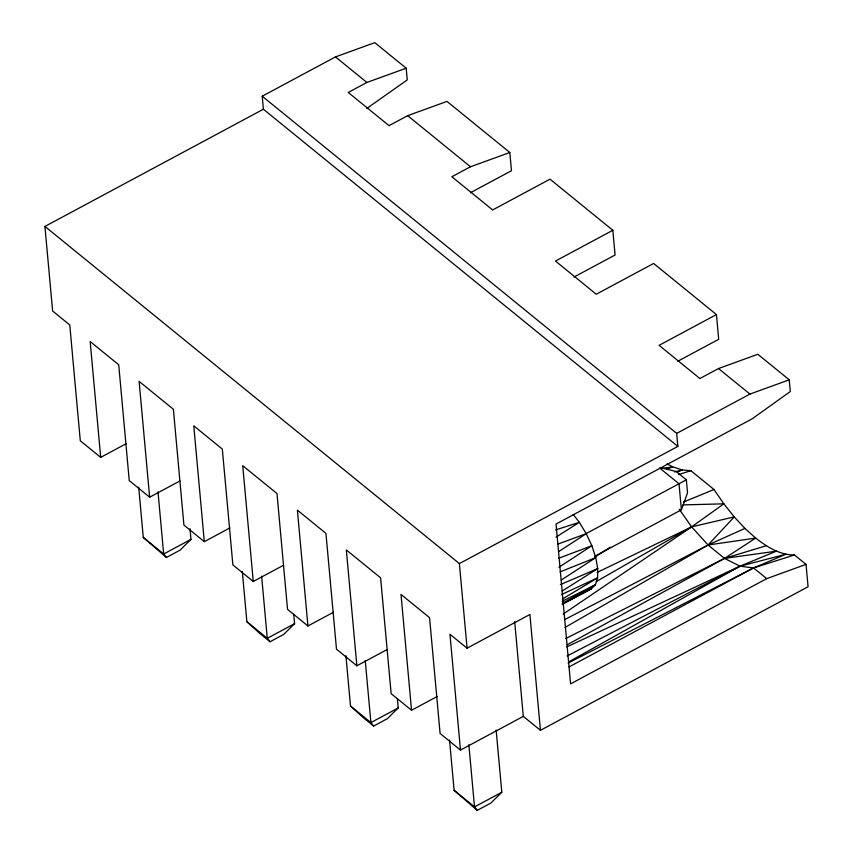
<?xml version="1.0" encoding="UTF-8"?>
<svg xmlns="http://www.w3.org/2000/svg" width="853" height="853" viewBox="0 0 853 853"><rect width="100%" height="100%" fill="white"/><g stroke="black" fill="none" stroke-linecap="round" stroke-linejoin="round"><path stroke-width="1.28" d="M594.882 556.22L681.398 509.806L687.529 492.81L686.345 479.791L676.141 471.496L661.128 467.807M565.049 627.424L708.065 545.003L734.241 516.907L723.845 503.835L713.982 489.494L690.855 470.685L682.229 469.982L672.74 466.879L667.11 463.861M190.006 528.764L190.976 539.363L180.079 550.142L166.42 557.467L143.272 537.422L138.698 487.159M293.741 614.384L294.584 623.65L283.686 634.44L270.038 641.765L259.834 633.47L246.88 621.709L242.305 571.457M397.359 698.682L398.202 707.947L387.305 718.727L373.646 726.052L363.453 717.757L350.498 706.007L345.923 655.744M496.147 730.008L501.82 792.245L490.912 803.025L477.264 810.35L454.105 790.294L449.542 740.041M563.129 614.107L691.644 526.855L723.845 503.835L682.88 504.901M558.918 567.298L591.854 545.717L586.256 533.679L579.358 522.324L573.173 514.402M567.277 644.751L724.528 558.395L755.673 538.094C766.868 546.762 779.77 555.132 794.474 554.972L806.032 564.387L808.068 586.747L540.439 730.317L523.305 716.381L514.679 621.613M558.459 551.731L586.256 533.679L557.969 544.086M561.263 580.029L595.767 557.627L591.854 545.717L558.608 558.299M594.669 557.19L610.321 547.189M556.06 537.091L579.358 522.324L555.559 529.937M562.191 591.033L597.729 568.578L595.767 557.627L560.08 571.883M562.426 599.062L597.612 577.833L597.729 568.578L560.4 584.582M596.204 581.629L691.644 526.855L734.241 516.907L744.925 528.412L755.673 538.094L708.065 545.003L564.707 619.566M562.394 603.434L595.405 584.763L597.612 577.833L561.413 594.594M568.972 661.747L740.009 566.2L776.358 551.166L724.528 558.395L565.72 638.556M686.345 479.791L585.499 533.957M540.439 730.317L529.894 614.491L467.081 648.195L459.383 563.598L677.858 446.396L263.406 109.227L262.223 96.208L335.474 56.916L374.787 42.65L406.188 68.208L407.254 79.915L366.801 108.448M126.287 443.645L100.697 457.379L80.299 440.777L69.765 324.961L52.63 311.014L44.932 226.429L263.406 109.227M406.188 68.208L366.886 82.464L348.248 92.465L389.043 125.647L407.67 115.656L446.983 101.39L509.806 152.495L511.469 170.717L470.504 192.693M509.806 152.495L470.493 166.761L451.866 176.752L492.661 209.945L550.004 179.173L612.827 230.278L615.077 255.004L574.112 276.98M612.827 230.278L555.474 261.05L596.268 294.232L653.622 263.47L716.445 314.576L718.695 339.302L677.73 361.277M100.697 457.379L90.162 341.552L118.716 364.775L129.251 480.602L149.648 497.192L179.898 480.975M190.976 539.363L163.669 554.013L143.272 537.422M149.648 497.192L139.114 381.376L173.372 409.248L183.917 525.075L204.315 541.666L229.905 527.943M716.445 314.576L659.092 345.337L699.886 378.529L718.514 368.539L757.827 354.272L789.238 379.82L790.304 391.538L752.175 418.812L556.039 524.041L570.582 683.871L766.719 578.643L806.032 564.387M204.315 541.666L193.77 425.839L222.324 449.073L232.869 564.899L253.266 581.49L283.505 565.262M294.584 623.65L267.277 638.3L246.88 621.709M253.266 581.49L242.721 465.663L276.99 493.546L287.536 609.362L307.933 625.963L333.512 612.23M677.858 446.396L676.674 433.377L749.926 394.086L789.238 379.82M307.933 625.963L297.388 510.137L325.942 533.37L336.487 649.186L356.874 665.788L387.123 649.559M398.202 707.947L370.895 722.598L350.498 706.007M356.874 665.788L346.339 549.961L380.609 577.833L391.143 693.66L411.541 710.25L437.131 696.528M569.09 666.897L753.551 567.938L785.848 554.269L740.009 566.2L566.829 646.894M411.541 710.25L401.006 594.424L429.56 617.657L440.095 733.484L460.492 750.075L523.305 716.381M501.82 792.245L474.503 806.895L454.105 790.294M563.119 603.849L591.278 588.89L595.405 584.763L562.17 601.322M562.159 604.063L591.278 588.89L588.975 589.316M567.138 655.957L740.009 566.2L753.551 567.938L794.474 554.972M568.098 663.09L753.551 567.938L766.719 578.643M597.196 572.406L691.644 526.855L708.065 545.003L724.528 558.395L740.009 566.2M708.065 545.003L744.925 528.412M677.442 472.008L682.229 469.982L674.595 471.965M666.683 469.385L672.74 466.879L661.086 468.5M683.573 502.054L713.982 489.494M678.455 474.609L690.855 470.685M724.528 558.395L766.229 545.739M335.474 56.916L366.886 82.464M407.67 115.656L470.493 166.761M718.514 368.539L749.926 394.086M262.223 96.208L676.674 433.377M659.646 468.02L679.02 483.779L681.398 509.806M44.932 226.429L459.383 563.598M467.081 648.195L449.947 634.248L460.492 750.075M477.264 810.35L474.503 806.895L468.851 744.733M373.646 726.052L370.895 722.598L365.233 660.435M270.038 641.765L267.277 638.3L261.626 576.148M166.42 557.467L163.669 554.013L158.008 491.85M679.201 509.22L691.644 526.855"/></g></svg>
